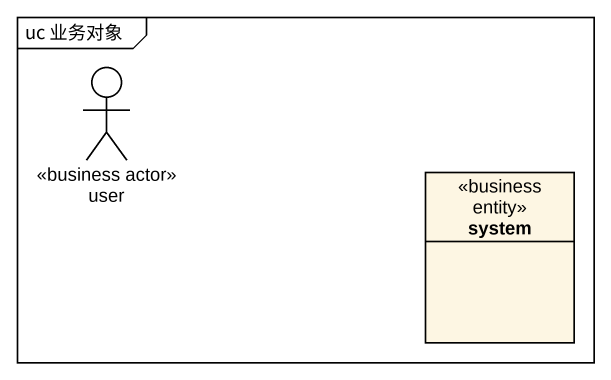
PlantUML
@startuml
mainframe uc 业务对象
allowmixing
hide circle
hide empty members
actor user <<business actor>>
class system <<business entity>>
@enduml
